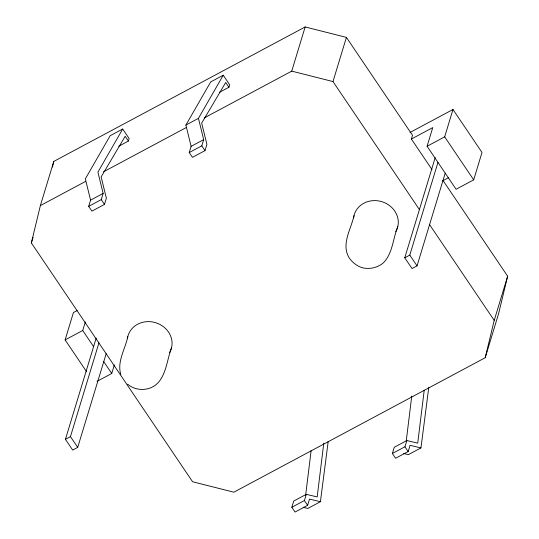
<?xml version="1.0" encoding="UTF-8"?>
<svg xmlns="http://www.w3.org/2000/svg" width="539" height="539" viewBox="0 0 539 539"><rect width="100%" height="100%" fill="white"/><g stroke="black" fill="none" stroke-linecap="round" stroke-linejoin="round"><path stroke-width="0.81" d="M305.626 495.388L311.104 450.719M323.777 443.173L317.181 496.938L306.287 494.33L293.715 501.054L291.828 507.273L295.049 512.05L307.621 505.326L309.507 499.107L320.409 501.715L328.217 441.32M406.271 440.774L411.756 396.104M424.22 390.209L417.725 443.146L406.83 440.538L394.258 447.262L392.372 453.488L395.592 458.265L408.164 451.541L410.051 445.315L420.952 447.922L428.761 387.534M442.943 180.376L507.644 276.211L498.629 313.543L485.208 357.721L233.845 492.188L192.585 481.751L31.356 242.927L40.371 205.595L53.792 161.417L305.155 26.95L346.415 37.386L412.517 135.302L411.385 139.035L431.975 169.542M52.424 167.103L53.792 161.417M485.208 357.721L494.216 320.388L507.644 276.211M31.356 242.927L33.068 237.301M128.397 141.05L125.169 136.273L101.137 176.913L106.365 198.184L104.472 204.409L91.906 211.133L88.679 206.356L90.572 200.131L85.344 178.86L110.138 135.734L122.703 129.01L129.151 138.563L128.397 141.05L118.789 146.19M88.679 206.356L101.244 199.632L103.138 193.407L97.909 172.136L122.703 129.01M86.651 371.802L65.118 339.907L73.439 312.532L77.144 310.552M65.118 339.907L82.716 330.495L85.31 321.945M106.196 353.638L77.71 447.383L72.684 450.078L65.428 439.332L96.198 338.061M65.428 439.332L70.454 436.637L98.94 342.892M97.074 381.329L111.735 373.487L114.335 364.93M127.797 336.632C125.297 349.002 116.869 361.44 120.77 374.403M228.94 87.264L225.713 82.487L201.68 123.121L206.909 144.398L205.015 150.617L192.45 157.341L189.223 152.564L191.116 146.345L185.888 125.068L210.682 81.941L223.247 75.217L229.695 84.771L228.94 87.264L219.333 92.405M189.223 152.564L201.788 145.84L203.681 139.621L198.453 118.344L223.247 75.217M171.557 347.702C166.1 361.669 165.924 384.078 147.949 388.707C140.908 390.505 133.173 388.969 127.635 384.179M204.241 117.933L291.734 71.128L305.155 26.95M419.483 209.678L332.987 81.564L346.415 37.386M354.022 215.613C351.105 229.129 340.695 244.686 349.393 258.194C352.708 262.749 357.283 266.367 362.781 267.849C370.044 269.453 378.007 267.62 383.6 262.641C392.83 252.986 392.891 238.481 397.782 226.683M291.828 507.273L304.394 500.549L306.287 494.33M409.97 132.5L452.989 109.484L482.007 152.47L473.693 179.851L456.095 189.263L427.077 146.271L432.75 127.608L411.385 139.035M445.214 173.14L417.045 265.855L412.018 268.543L404.762 257.797L435.195 157.637M427.077 146.271L444.668 136.859L452.989 109.484M404.762 257.797L409.788 255.109L437.958 162.394M392.372 453.488L404.937 446.764L406.83 440.538M185.888 125.068L198.453 118.344M40.371 205.595L85.6 181.4M103.4 171.88L186.44 127.453M90.572 200.131L103.138 193.407M191.116 146.345L203.681 139.621M442.613 180.841L448.509 177.688M320.409 501.715L307.836 508.439L303.167 507.32M420.952 447.922L408.38 454.646L403.711 453.528M291.734 71.128L332.987 81.564M444.668 136.859L473.693 179.851M429.354 224.298L494.216 320.388M409.788 255.109L417.045 265.855M201.788 145.84L205.015 150.617M404.937 446.764L408.164 451.541M101.244 199.632L104.472 204.409M304.394 500.549L307.621 505.326M82.716 330.495L93.597 346.617M103.576 361.393L111.735 373.487M70.454 436.637L77.71 447.383M127.5 338.121A22.577 20.361 16.9 0 1 156.478 322.976A22.577 20.361 16.9 0 1 169.576 352.641M353.624 217.864A22.577 20.361 16.9 0 1 382.306 201.822A22.577 20.361 16.9 0 1 395.801 231.615"/></g></svg>
